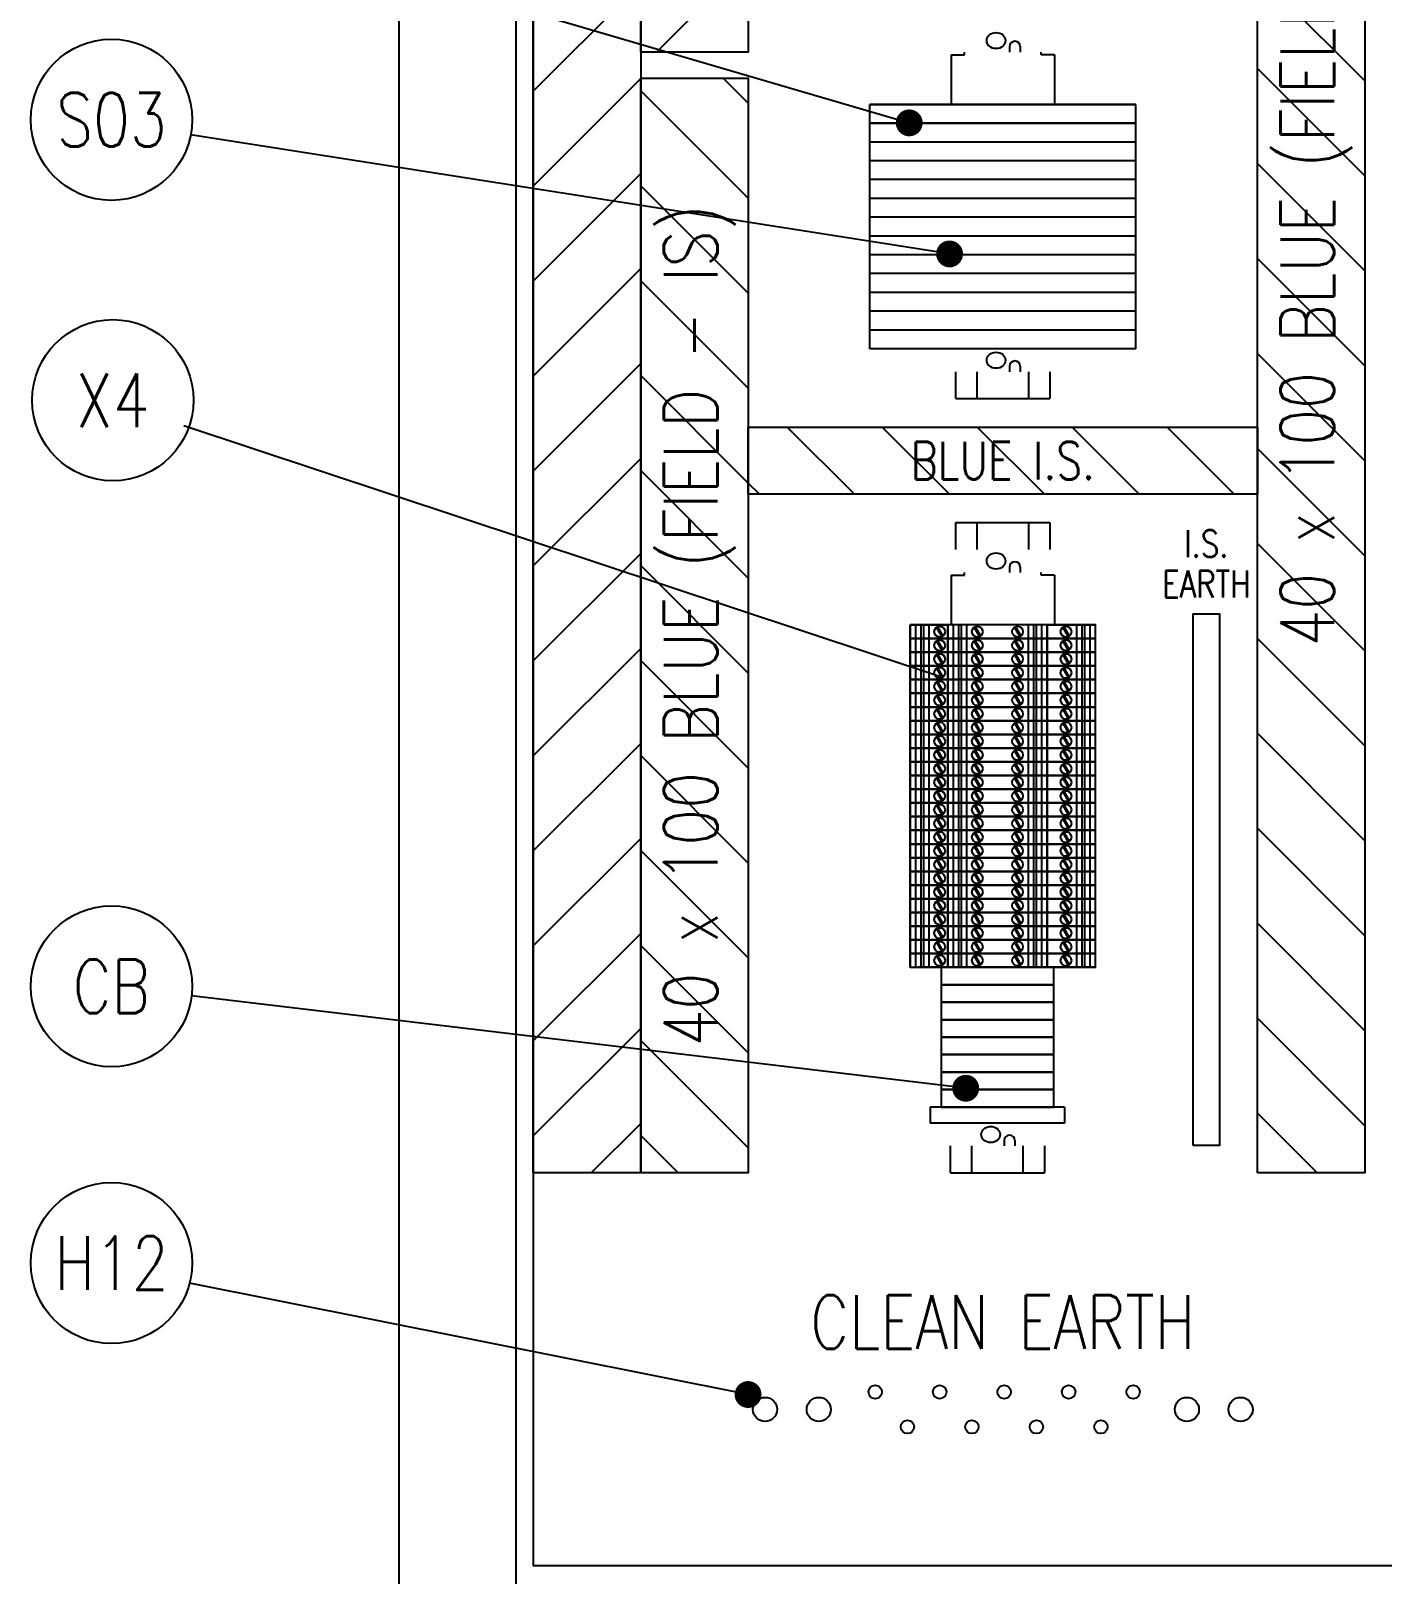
# Model space of a CAD drawing. Extents: x 0 to 4139, y 0 to 2852.
# Drawn here: x 1757 to 2260, y 646 to 1220 of the extents above; entities that cross this region are included whole.
import ezdxf
from ezdxf.enums import TextEntityAlignment as Align

# ---------------------------------------------------------------- set-up
doc = ezdxf.new("R2010")
doc.units = 0
doc.header["$LTSCALE"] = 10
doc.header["$MEASUREMENT"] = 0
doc.linetypes.add('CONTINU', pattern=[0])
doc.layers.get('0').update_dxf_attribs({"linetype": 'CONTINUOUS'})
for name, color, linetype in [('01-DRAW', 7, 'CONTINUOUS'), ('01_DRAW', 7, 'CONTINUOUS'), ('COUNTER', 2, 'CONTINU'), ('OUTLINE', 7, 'CONTINUOUS'), ('PREFIX', 2, 'CONTINU'), ('SNA', 2, 'CONTINUOUS'), ('SNA2', 2, 'CONTINUOUS'), ('TEXT', 2, 'CONTINUOUS')]:
    doc.layers.add(name, color=color, linetype=linetype)
doc.styles.add('ROMANS', font='romans.shx', dxfattribs={"width": 0.8})
doc.styles.add('SYMBOL', font='romans.shx', dxfattribs={"width": 0.8})
doc.styles.add('TERMINAL', font='ISOCP.shx', dxfattribs={"height": 2.5})

# ---------------------------------------------------------------- blocks, each defined once
blk = doc.blocks.new('EW35')
for p, q in [((6.5, 6.5, 38), (8.5, 6.5, 38)), ((6.5, 2.5, 38), (8.5, 2.5, 38))]:
    blk.add_line(p, q)
blk.add_arc((6.5, 4.5, 38), 2, 90, 270)
blk.add_ellipse((4.25, -2.5, 38), major_axis=(0, -3.5), ratio=0.8571)
at = {"layer": 'SNA', "style": 'SYMBOL', "width": 0.8}
blk.add_attdef('SNA', text='', height=5, rotation=90, dxfattribs=at).set_placement((4.5, 33.5, 38), align=Align.MIDDLE)
at = {"layer": 'SNA2', "style": 'SYMBOL', "width": 0.8}
blk.add_attdef('SNA2', text='', height=5, rotation=90, dxfattribs=at).set_placement((4.5, 56.5, 38), align=Align.MIDDLE)
blk = doc.blocks.new('SAK2_5')
for p, q in [((25, 0), (-25, 0)), ((-25, 0), (-25, -6)), ((25, 0), (25, -6)), ((25, -6), (-25, -6))]:
    blk.add_line(p, q)
blk = doc.blocks.new('SAKR')
at = {"layer": '01_DRAW'}
blk.add_lwpolyline([(-21, -6.5), (21, -6.5), (21, 0), (-21, 0)], close=True, dxfattribs=at)
blk = doc.blocks.new('EARTHBAR')
for centre, radius in [((-47.5, -6, 6), 2.5), ((-23.5, -6, 6), 2.5), ((0.5, -6, 6), 2.5), ((24.5, -6, 6), 2.5), ((48.5, -6, 6), 2.5), ((-88.5, -12.5, 6), 4.5), ((-68.5, -12.5, 6), 4.5), ((68.5, -12.5, 6), 4.5), ((88.5, -12.5, 6), 4.5), ((-35.5, -19, 6), 2.5), ((-11.5, -19, 6), 2.5), ((12.5, -19, 6), 2.5), ((36.5, -19, 6), 2.5)]:
    blk.add_circle(centre, radius)
at = {"layer": 'SNA', "style": 'SYMBOL', "width": 0.8}
blk.add_attdef('SNA', text='', height=20, dxfattribs=at).set_placement((133, -12, 6), align=Align.MIDDLE)
at = {"layer": 'SNA2', "style": 'SYMBOL', "width": 0.8}
blk.add_attdef('SNA2', text='', height=20, dxfattribs=at).set_placement((0, 20, 6), align=Align.MIDDLE)
blk = doc.blocks.new('WDK2_5')
at = {"extrusion": (1, 0, 0)}
for p, q in [((0, 37, 39), (0, 37)), ((0, 37), (0, -32)), ((0, 19, 39), (0, 37, 39)), ((5.1, 37, 39), (5.1, 37)), ((5.1, 37), (5.1, -29)), ((5.1, 19, 39), (5.1, 37, 39)), ((0, 19, 62), (0, -18, 62)), ((0, 19, 39), (0, 19, 62)), ((5.1, 19, 62), (5.1, -18, 62)), ((5.1, 19, 39), (5.1, 19, 62)), ((0, -18, 62), (0, -18, 39)), ((0, -32, 39), (0, -18, 39)), ((5.1, -18, 62), (5.1, -18, 39)), ((5.1, -32, 39), (5.1, -18, 39)), ((0, -32, 39), (0, -32)), ((5.1, -32, 39), (5.1, -32))]:
    blk.add_line(p, q, dxfattribs=at)
at = {"extrusion": (0, 1, 0)}
for p, q in [((0, 37), (0, 37, 31)), ((5.1, 37), (0, 37)), ((5.1, 37), (5.1, 37, 31)), ((5.1, 19, 39), (0, 19, 39)), ((5.1, -18, 39), (0, -18, 39)), ((5.1, -32), (0, -32))]:
    blk.add_line(p, q, dxfattribs=at)
at = {"extrusion": (0, 0.868243, 0.496139)}
for p, q in [((5.1, 37, 39), (0, 37, 39)), ((5.1, 35, 39), (0, 35, 39)), ((5.1, 33, 39), (0, 33, 39)), ((5.1, 32, 39), (0, 32, 39)), ((5.1, 30, 39), (0, 30, 39)), ((5.1, 19, 62), (0, 19, 62)), ((5.1, 17, 62), (0, 17, 62)), ((5.1, 15, 62), (0, 15, 62)), ((5.1, 14, 62), (0, 14, 62)), ((5.1, 12, 62), (0, 12, 62))]:
    blk.add_line(p, q, dxfattribs=at)
for p, q in [((0, 19, 39), (0, 33, 39)), ((5.1, 19, 39), (5.1, 33, 39)), ((0.7065, 25.2243, 39.01), (4.1435, 27.2087, 39.01)), ((0.9565, 24.7913, 39.01), (4.3935, 26.7757, 39.01)), ((0, 19, 39), (5.1, 19, 39)), ((0, 15, 62), (0, -10, 62)), ((5.1, 15, 62), (5.1, -10, 62)), ((0.7065, 7.2243, 62.01), (4.1435, 9.2087, 62.01)), ((0.9565, 6.7913, 62.01), (4.3935, 8.7757, 62.01)), ((0, -11, 62), (5.1, -11, 62)), ((0.7065, -7.7757, 62.01), (4.1435, -5.7913, 62.01)), ((0.9565, -8.2087, 62.01), (4.3935, -6.2243, 62.01)), ((0, -13, 62), (5.1, -13, 62)), ((0, -14, 62), (5.1, -14, 62)), ((0, -16, 62), (5.1, -16, 62)), ((0, -25, 39), (0, -18, 39)), ((0, -18, 39), (5.1, -18, 39)), ((0, -18, 62), (5.1, -18, 62)), ((0.7065, -21.7757, 39.01), (4.1435, -19.7913, 39.01)), ((0.9565, -22.2087, 39.01), (4.3935, -20.2243, 39.01)), ((5.1, -25, 39), (5.1, -18, 39)), ((0, -25, 39), (5.1, -25, 39)), ((0, -27, 39), (5.1, -27, 39)), ((0, -28, 39), (5.1, -28, 39)), ((0, -30, 39), (5.1, -30, 39)), ((0, -32, 39), (5.1, -32, 39))]:
    blk.add_line(p, q)
blk.add_lwpolyline([(0, -32), (5.1, -32), (5.1, 37), (0, 37)], close=True)
for centre in [(2.55, 26, 39.01), (2.55, 8, 62.01), (2.55, -7, 62.01), (2.55, -21, 39.01)]:
    blk.add_circle(centre, 2)
at = {"layer": 'COUNTER', "color": 3, "style": 'SYMBOL', "width": 0.8}
blk.add_attdef('COUNTER', text='', height=4, rotation=90, dxfattribs=at).set_placement((2.55, 39.5356, 62), align=Align.MIDDLE_LEFT)
at = {"layer": 'PREFIX', "style": 'TERMINAL', "width": 0.8}
blk.add_attdef('PREFIX', text='', height=5, rotation=90, dxfattribs=at).set_placement((2.45, 0, 62), align=Align.MIDDLE)
at = {"layer": 'SNA', "color": 3, "style": 'SYMBOL', "width": 0.8}
blk.add_attdef('SNA', text='', height=4, rotation=90, dxfattribs=at).set_placement((2.55, 39.5356, 62), align=Align.MIDDLE_LEFT)
blk = doc.blocks.new('SCHT5')
for p, q in [((1, 19.25, 46), (19.5, 19.25, 46)), ((1, 19.25, 46), (1, 14.25, 46)), ((1, 14.25, 46), (0, 14.25, 46)), ((1, -14.25, 46), (0, -14.25, 46)), ((1, -19.25, 46), (1, -14.25, 46)), ((1, -19.25, 46), (19.5, -19.25, 46))]:
    blk.add_line(p, q)
at = {"layer": 'SNA', "style": 'SYMBOL', "width": 0.8}
blk.add_attdef('SNA', text='', height=5, rotation=90, dxfattribs=at).set_placement((5.5, -0.25, 46), align=Align.MIDDLE)
at = {"layer": 'SNA2', "style": 'SYMBOL', "width": 0.8}
blk.add_attdef('SNA2', text='', height=5, rotation=90, dxfattribs=at).set_placement((13.5, -0.25, 46), align=Align.MIDDLE)

msp = doc.modelspace()

# ---------------------------------------------------------------- hatches: boundary and pattern name
at = {"layer": '01-DRAW'}
h = msp.add_hatch(dxfattribs=at)
h.set_pattern_fill('ANSI31', color=3, scale=200, style=0)
h.set_pattern_definition([(45, (-172.727, 0), (-17.67767, 17.67767), [])])
h.paths.add_polyline_path([(1984.19, 2250.4), (1944.19, 2249.2), (1944.19, 963.95), (1984.19, 955.31), (1984.19, 1830.59)])
h.paths.add_polyline_path([(1984.19, 2332.35), (1944.19, 2332.35), (1944.19, 2249.2), (1984.19, 2250.4)])
h.paths.add_polyline_path([(1984.19, 955.31), (1944.19, 963.95), (1944.19, 861.49), (1984.19, 860.26)])
h.paths.add_polyline_path([(1984.19, 860.26), (1944.19, 861.49), (1944.19, 795), (1984.19, 795)])
h.paths.add_polyline_path([(1987.04, 1409.77), (1987.04, 1717.58), (1941.33, 1717.58), (1941.33, 1409.77)], flags=9)
h = msp.add_hatch(dxfattribs=at)
h.set_pattern_fill('ANSI31', color=3, scale=200, style=0)
h.paths.add_polyline_path([(1984.19, 1212.23), (1984.19, 1830.59), (2024.19, 1830.59), (2024.19, 1212.23)])
h.paths.add_polyline_path([(2027.04, 1275.69), (2027.04, 1767.12), (1981.33, 1767.12), (1981.33, 1275.69)], flags=9)
h = msp.add_hatch(dxfattribs=at)
h.set_pattern_fill('ANSI31', color=3, scale=200, angle=90, style=0)
h.set_pattern_definition([(135, (0, 61), (-17.67767, -17.67767), [])])
h.paths.add_polyline_path([(2213.69, 795), (2213.69, 1500.23), (2253.69, 1500.23), (2253.69, 795)])
h.paths.add_polyline_path([(2256.54, 957.14), (2256.54, 1338.09), (2210.83, 1338.09), (2210.83, 957.14)], flags=9)
h = msp.add_hatch(dxfattribs=at)
h.set_pattern_fill('ANSI31', color=3, scale=200, angle=90, style=0)
h.paths.add_polyline_path([(1984.19, 795), (1984.19, 1202.48), (2024.19, 1202.48), (2024.19, 795)])
h.paths.add_polyline_path([(2027.04, 808.26), (2027.04, 1189.21), (1981.33, 1189.21), (1981.33, 808.26)], flags=9)
h = msp.add_hatch(dxfattribs=at)
h.set_pattern_fill('ANSI31', color=3, scale=200, angle=90, style=0)
h.paths.add_polyline_path([(2213.69, 1047.62), (2024.19, 1047.62), (2024.19, 1072.62), (2213.69, 1072.62)])
h.paths.add_polyline_path([(2078.1, 1049.62), (2159.77, 1049.62), (2159.77, 1070.62), (2078.1, 1070.62)], flags=24)

# ---------------------------------------------------------------- linework, layer by layer
for p, q in [((1944.19, 2332.35), (1944.19, 795)), ((2069.44, 1101.73, 102), (2069.44, 1192.73, 102)), ((2069.44, 1192.73), (2168.44, 1192.73)), ((2069.44, 1192.73, 102), (2168.44, 1192.73, 102)), ((2168.44, 1101.73, 102), (2168.44, 1192.73, 102)), ((2069.44, 1185.73), (2168.44, 1185.73)), ((2168.44, 1185.73, 102), (2069.44, 1185.73, 102)), ((2168.44, 1178.73, 102), (2069.44, 1178.73, 102)), ((2168.44, 1171.73, 102), (2069.44, 1171.73, 102)), ((2168.44, 1164.73, 102), (2069.44, 1164.73, 102)), ((2168.44, 1157.73, 102), (2069.44, 1157.73, 102)), ((2168.44, 1150.73, 102), (2069.44, 1150.73, 102)), ((2168.44, 1143.73, 102), (2069.44, 1143.73, 102)), ((2168.44, 1136.73, 102), (2069.44, 1136.73, 102)), ((2168.44, 1129.73, 102), (2069.44, 1129.73, 102)), ((2168.44, 1122.73, 102), (2069.44, 1122.73, 102)), ((2168.44, 1115.73, 102), (2069.44, 1115.73, 102)), ((2168.44, 1108.73, 102), (2069.44, 1108.73, 102)), ((2168.44, 1101.73, 102), (2069.44, 1101.73, 102)), ((2101.44, 1083.21, 102), (2101.44, 1093.23, 102)), ((2109.44, 1083.21, 102), (2109.44, 1093.23, 102)), ((2128.44, 1093.23, 102), (2128.44, 1083.21, 102)), ((2136.44, 1093.23, 102), (2136.44, 1083.21, 102)), ((2101.44, 1083.21, 102), (2136.44, 1083.21, 102)), ((2101.44, 1037.03, 102), (2136.44, 1037.03, 102)), ((2101.44, 1027.01, 102), (2101.44, 1037.03, 102)), ((2109.44, 1027.01, 102), (2109.44, 1037.03, 102)), ((2128.44, 1037.03, 102), (2128.44, 1027.01, 102)), ((2136.44, 1037.03, 102), (2136.44, 1027.01, 102)), ((2099.44, 795, -107), (2099.44, 805.01, -107)), ((2107.44, 795, -107), (2107.44, 805.01, -107)), ((2126.44, 805.01, -107), (2126.44, 795, -107)), ((2134.44, 805.01, -107), (2134.44, 795, -107)), ((2099.44, 795, -107), (2134.44, 795, -107))]:
    msp.add_line(p, q)
at = {"extrusion": (0, 1, 0)}
for p, q in [((2168.44, 1192.73), (2069.44, 1192.73)), ((2168.44, 1192.73, 102), (2069.44, 1192.73, 102)), ((2069.44, 1185.73), (2168.44, 1185.73)), ((2069.44, 1185.73, 102), (2168.44, 1185.73, 102))]:
    msp.add_line(p, q, dxfattribs=at)
for points in [[(1944.19, 795), (1944.19, 2332.35), (1984.19, 2332.35), (1984.19, 795)], [(1984.19, 1212.23), (1984.19, 1830.59), (2024.19, 1830.59), (2024.19, 1212.23)], [(2213.69, 795), (2213.69, 1500.23), (2253.69, 1500.23), (2253.69, 795)], [(1984.19, 795), (1984.19, 1202.48), (2024.19, 1202.48), (2024.19, 795)], [(2189.67, 805.28), (2199.67, 805.28), (2199.67, 1003.03), (2189.67, 1003.03)]]:
    msp.add_lwpolyline(points, close=True)
at = {"elevation": 155.5}
msp.add_lwpolyline([(2213.69, 1047.62), (2024.19, 1047.62), (2024.19, 1072.62), (2213.69, 1072.62)], close=True, dxfattribs=at)
at = {"layer": 'OUTLINE'}
for p, q in [((1894.19, 2598.5), (1894.19, 495)), ((1937.69, 2552.75), (1937.69, 640.75)), ((1944.19, 2544.75), (1944.19, 648.75)), ((2643.19, 648.75), (1944.19, 648.75))]:
    msp.add_line(p, q, dxfattribs=at)
at = {"layer": 'TEXT', "color": 3}
for p, q in [((1856.53, 1252.58), (2084.11, 1185.85)), ((2099.13, 1137.06), (1816.65, 1181.35)), ((1814.16, 1073.15, 240.35), (2096.44, 979.51, 333)), ((2105.13, 826.49, 102), (1816.98, 860.87, 9.56)), ((2024.13, 712.48), (1816.23, 753.91))]:
    msp.add_line(p, q, dxfattribs=at)
at = {"layer": 'TEXT', "color": 3, "const_width": 5}
for points in [[(2086.61, 1185.85, -1), (2081.61, 1185.85, -1)], [(2096.63, 1137.06, 1), (2101.63, 1137.06, 1)], [(2021.63, 712.48, 1), (2026.63, 712.48, 1)]]:
    msp.add_lwpolyline(points, format="xyb", close=True, dxfattribs=at)
at = {"layer": 'TEXT', "color": 3, "const_width": 5, "elevation": -5}
msp.add_lwpolyline([(2102.63, 826.49, 1), (2107.63, 826.49, 1)], format="xyb", close=True, dxfattribs=at)
at = {"layer": 'TEXT', "color": 3}
for centre in [(1787.19, 1187.01), (1787.69, 1082.6, 231), (1787.19, 864.43), (1787.19, 761.43)]:
    msp.add_circle(centre, 30, dxfattribs=at)

# ---------------------------------------------------------------- block references
at = {"rotation": 270}
for name, p in [('EW35', (2118.94, 1220.73)), ('SCHT5', (2118.94, 1212.23)), ('EW35', (2118.94, 1101.73, 102)), ('EW35', (2118.94, 1027.01, 102)), ('SCHT5', (2118.94, 1018.51, 102)), ('WDK2_5', (2116.44, 999.01, 102)), ('WDK2_5', (2116.44, 993.91, 141)), ('WDK2_5', (2116.44, 988.81, 203)), ('WDK2_5', (2116.44, 983.71, 203)), ('WDK2_5', (2116.44, 978.61, 141)), ('WDK2_5', (2116.44, 973.51, 79)), ('WDK2_5', (2116.44, 968.41, 79)), ('WDK2_5', (2116.44, 963.31, 141)), ('WDK2_5', (2116.44, 958.21, 141)), ('WDK2_5', (2116.44, 953.11, 79)), ('WDK2_5', (2116.44, 948.01, -5)), ('WDK2_5', (2116.44, 942.91, -5)), ('WDK2_5', (2116.44, 937.81, 57)), ('WDK2_5', (2116.44, 932.71, 57)), ('WDK2_5', (2116.44, 927.61, -5)), ('WDK2_5', (2116.44, 922.51, -67)), ('WDK2_5', (2116.44, 917.41, -67)), ('WDK2_5', (2116.44, 912.31, -5)), ('WDK2_5', (2116.44, 907.21, -5)), ('WDK2_5', (2116.44, 902.11, -67)), ('WDK2_5', (2116.44, 897.01, -67)), ('WDK2_5', (2116.44, 891.91, -67)), ('WDK2_5', (2116.44, 886.81, -5)), ('WDK2_5', (2116.44, 881.71, -5)), ('WDK2_5', (2116.44, 876.61, -67)), ('EW35', (2116.94, 813.51, -5))]:
    msp.add_blockref(name, p, dxfattribs=at)
for name, p in [('SAKR', (2116.94, 871.51, -5)), ('SAKR', (2116.94, 865.01, -5)), ('SAKR', (2116.94, 858.51, -5)), ('SAKR', (2116.94, 852.01, -5)), ('SAKR', (2116.94, 845.51, -5)), ('SAKR', (2116.94, 839.01, -5)), ('SAKR', (2116.94, 832.51, -5)), ('SAKR', (2116.94, 826.01, -5)), ('SAK2_5', (2116.94, 819.51, -5))]:
    msp.add_blockref(name, p)
ref = msp.add_blockref('EARTHBAR', (2118.94, 719.43))
ref.add_attrib('SNA', 'H12', dxfattribs={"layer": 'SNA', "height": 20, "style": 'SYMBOL', "width": 0.8}).set_placement((1787.19, 761.43), align=Align.MIDDLE)
ref.add_attrib('SNA2', 'CLEAN EARTH', dxfattribs={"layer": 'SNA2', "height": 20, "style": 'SYMBOL', "width": 0.8}).set_placement((2118.94, 739.43, 6), align=Align.MIDDLE)
ref = msp.add_blockref('EARTHBAR', (2516.19, 719.43))
ref.add_attrib('SNA', 'H12', dxfattribs={"layer": 'SNA', "height": 20, "style": 'SYMBOL', "width": 0.8}).set_placement((1787.19, 761.43), align=Align.MIDDLE)

# ---------------------------------------------------------------- texts
at = {"layer": 'TEXT', "style": 'ROMANS', "width": 0.8}
for p in [(2233.69, 1147.61), (2004.19, 998.74)]:
    msp.add_text('40 x 100 BLUE (FIELD - IS)', height=20, rotation=90, dxfattribs=at).set_placement(p, align=Align.MIDDLE)
for s, height, p in [('S03', 20, (1787.19, 1187.01)), ('X4', 20, (1787.69, 1082.6, 231)), ('BLUE I.S.', 14, (2118.94, 1060.12, 155.5)), ('I.S.', 10, (2194.67, 1029.23, 102)), ('EARTH', 10, (2194.67, 1014.23, 102)), ('CB', 20, (1787.19, 864.43))]:
    msp.add_text(s, height=height, dxfattribs=at).set_placement(p, align=Align.MIDDLE)

doc.saveas('drawing.dxf')
